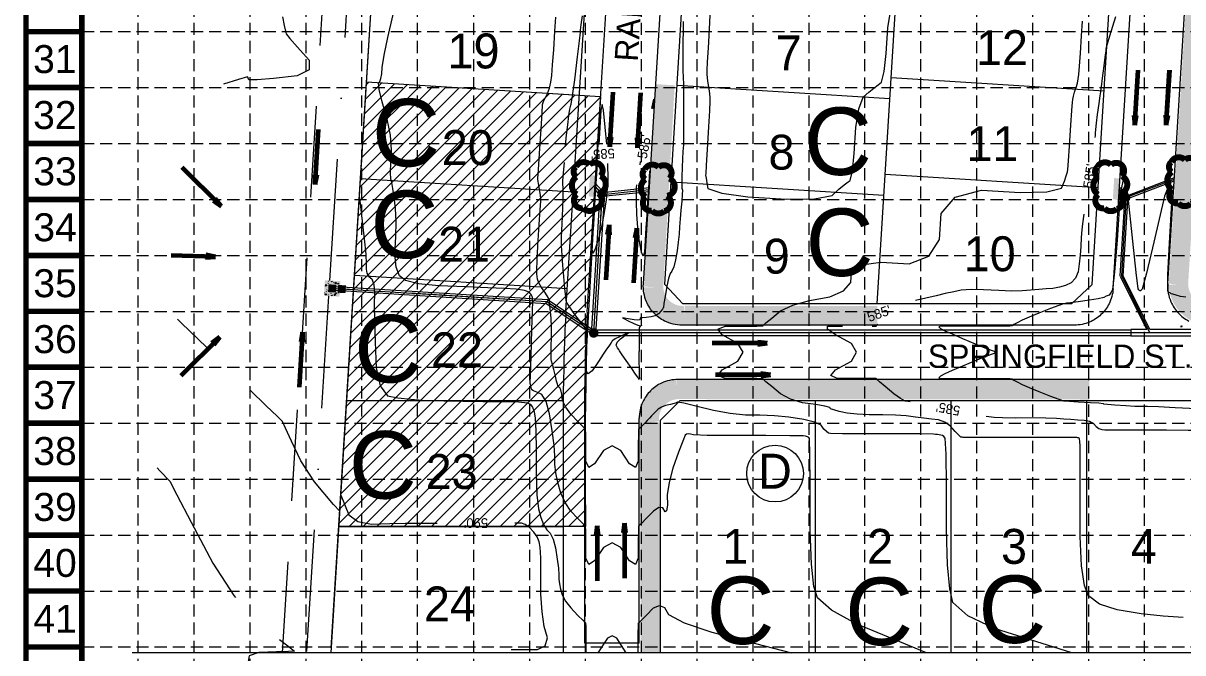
# Model space of a CAD drawing. Header units: feet. Extents: x 696 to 1853, y -3030 to -1181.
# Drawn here: x 696 to 1294, y -2397 to -2072 of the extents above; entities that cross this region are included whole.
import ezdxf
from ezdxf.enums import TextEntityAlignment as Align

# ---------------------------------------------------------------- set-up
doc = ezdxf.new("R2010")
doc.units = ezdxf.units.FT
doc.header["$MEASUREMENT"] = 0
for name, pattern in [('DASHED', [0.75, 0.5, -0.25]), ('DGN Style 2', [78.481532, 47.088919, -31.392613]), ('DGN Style 3', [109.874145, 78.481532, -31.392613]), ('DGN Style 4', [125.648933, 62.785226, -31.392613, 0.078482, -31.392613]), ('DGN Style 7', [156.963064, 70.633379, -31.392613, 23.54446, -31.392613]), ('HIDDEN', [0.375, 0.25, -0.125])]:
    doc.linetypes.add(name, pattern=pattern)
for name, color, linetype, lineweight in [('0404al_MAP - Level 1', 7, 'Continuous', 0), ('0404al_MAP - Level 11', 7, 'Continuous', 0), ('0404al_MAP - Level 14', 7, 'Continuous', 0), ('0404al_MAP - Level 21', 7, 'Continuous', 0), ('0404al_MAP - Level 22', 7, 'Continuous', 0), ('0404al_MAP - Level 3', 7, 'Continuous', 0), ('0404al_MAP - Level 30', 7, 'Continuous', 0), ('0404al_MAP - Level 36', 7, 'Continuous', 0), ('0404al_MAP - Level 5', 7, 'Continuous', 0), ('EC', 7, 'Continuous', 0), ('EROSION CONTROL BLANKET', 84, 'Continuous', 0), ('INLETS', 7, 'Continuous', 0), ('Level 1', 7, 'Continuous', 0), ('Level 7', 7, 'Continuous', 0), ('PC', 7, 'Continuous', 0), ('STORM PIPE', 7, 'Continuous', 0)]:
    doc.layers.add(name, color=color, linetype=linetype, lineweight=lineweight)
for name, color, linetype in [('BASE', 7, 'Continuous'), ('GRID', 254, 'DASHED'), ('LEGEND', 7, 'Continuous'), ('SODDED LOT', 2, 'Continuous')]:
    doc.layers.add(name, color=color, linetype=linetype)
doc.styles.get("Standard").update_dxf_attribs({"font": 'ARIAL.TTF'})
doc.styles.add('Style-WORKING', font='WORKING.shx')

# ---------------------------------------------------------------- blocks, each defined once
blk = doc.blocks.new('Cascade Homes logo')
at = {"color": 240}
blk.add_text('C', height=24.85, rotation=359.904, dxfattribs=at).set_placement((2410522.06, 7107185.67))
blk = doc.blocks.new('inlet protection')
at = {"layer": 'LEGEND', "color": 170, "ltscale": 100, "const_width": 9.48}
blk.add_lwpolyline([(38, 58.5, 0.520567), (38, 58.5, 0.765195), (16.6, 47.7, 0.417879), (16.5, 28.3, 0.6649), (41, 24.6, 0.744833), (68.6, 22.2, 0.975642), (85.8, 40, 0.520567), (81.5, 61.5, 0.520567), (65.8, 60, 0.540264), (38, 58.5)], format="xyb", close=True, dxfattribs=at)

msp = doc.modelspace()

# ---------------------------------------------------------------- hatches: boundary and pattern name
at = {"layer": 'INLETS', "linetype": 'DGN Style 7', "lineweight": 0}
h = msp.add_hatch(color=5, dxfattribs=at)
edge = h.paths.add_edge_path()
edge.add_arc((994.81, -2160.5), 2, 0, 360)
h = msp.add_hatch(color=5, dxfattribs=at)
edge = h.paths.add_edge_path()
edge.add_arc((1265.24, -2162.02), 2, 0, 360)
h = msp.add_hatch(color=5, dxfattribs=at)
edge = h.paths.add_edge_path()
edge.add_arc((990.35, -2231.98), 2.5, 0, 360)
at = {"layer": 'SODDED LOT', "linetype": 'Continuous', "lineweight": 13}
h = msp.add_hatch(dxfattribs=at)
h.set_pattern_fill('ANSI31', color=256, scale=40, style=0)
h.paths.add_polyline_path([(873.19, -2102.54), (993.91, -2110.05), (986.7, -2239.04), (985.82, -2286.99), (986.17, -2331.91), (858.88, -2331.86)])
at = {"layer": 'STORM PIPE', "linetype": 'Continuous', "lineweight": 0}
h = msp.add_hatch(color=5, dxfattribs=at)
edge = h.paths.add_edge_path()
edge.add_arc((994.81, -2160.5), 2, 0, 360)
h = msp.add_hatch(color=5, dxfattribs=at)
edge = h.paths.add_edge_path()
edge.add_arc((1265.24, -2162.02), 2, 0, 360)
h = msp.add_hatch(color=5, dxfattribs=at)
edge = h.paths.add_edge_path()
edge.add_arc((990.35, -2231.98), 2.5, 0, 360)

# ---------------------------------------------------------------- linework, layer by layer
at = {"layer": '0404al_MAP - Level 1', "color": 7, "linetype": 'Continuous', "lineweight": 0}
for p, q in [((854.82, -2396.98), (897.92, -1705.81)), ((1617.66, -2396.98), (854.82, -2396.98))]:
    msp.add_line(p, q, dxfattribs=at)
at = {"layer": '0404al_MAP - Level 14', "color": 7, "linetype": 'Continuous', "lineweight": 0}
for p, q in [((1258.29, -2209.22), (1290.82, -1687.52)), ((1286.5, -2206.73), (1318.76, -1689.26)), ((987.01, -2221.27), (1010.73, -1840.81)), ((1015.97, -2206.73), (1038.68, -1842.55)), ((1238.33, -2227.98), (1035.94, -2227.98)), ((985.82, -2391.98), (985.82, -2259.47)), ((1398.67, -2255.98), (1033.82, -2255.98)), ((1013.82, -2391.98), (1013.82, -2275.98)), ((1013.82, -2391.98), (985.82, -2391.98))]:
    msp.add_line(p, q, dxfattribs=at)
at = {"layer": '0404al_MAP - Level 14', "color": 7, "linetype": 'Continuous', "lineweight": 0, "extrusion": (0, 0, -1)}
for centre, start, end in [((-1035.94, -2207.98), 336.72733, 3.5676), ((-1238.33, -2207.98), 183.5676, 206.67401), ((-1035.94, -2207.98), 270.00003, 296.84031), ((-1238.33, -2207.98), 246.89364, 270.00003)]:
    msp.add_arc(centre, 20, start, end, dxfattribs=at)
at = {"layer": '0404al_MAP - Level 14', "color": 7, "linetype": 'Continuous', "lineweight": 0}
for centre, radius, start, end in [((1306.46, -2207.98), 20, 176.4324, 203.27269), ((1599.82, -2259.47), 614, 176.4324, 179.99997), ((1033.82, -2275.98), 20, 89.99997, 114.90103), ((1033.82, -2275.98), 20, 155.09891, 179.99997)]:
    msp.add_arc(centre, radius, start, end, dxfattribs=at)
at = {"layer": '0404al_MAP - Level 14', "color": 7, "linetype": 'DGN Style 3', "lineweight": 0, "extrusion": (0, 0, -1)}
for centre, start, end in [((-1035.94, -2207.98), 296.84031, 336.72733), ((-1238.33, -2207.98), 206.67401, 246.89364)]:
    msp.add_arc(centre, 20, start, end, dxfattribs=at)
at = {"layer": '0404al_MAP - Level 14', "color": 7, "linetype": 'DGN Style 3', "lineweight": 0}
for centre, start, end in [((1306.46, -2207.98), 203.27269, 243.15969), ((1033.82, -2275.98), 114.90103, 155.09891)]:
    msp.add_arc(centre, 20, start, end, dxfattribs=at)
at = {"layer": '0404al_MAP - Level 21', "color": 7, "linetype": 'Continuous', "lineweight": 0}
for p, q in [((854.98, -2394.48), (897.76, -1708.3)), ((852.32, -2396.98), (752.16, -2396.98)), ((1535.32, -2396.98), (857.32, -2396.98))]:
    msp.add_line(p, q, dxfattribs=at)
at = {"layer": '0404al_MAP - Level 22', "color": 7, "linetype": 'Continuous', "lineweight": 13}
msp.add_circle((1083.88, -2304.55), 14.61, dxfattribs=at)
at = {"layer": '0404al_MAP - Level 3', "color": 7, "linetype": 'Continuous', "lineweight": 0}
for p, q in [((1136.57, -2216.98), (1172.44, -1641.63)), ((1247.41, -2207), (1279.84, -1686.83)), ((976.04, -2220.58), (999.76, -1840.13)), ((1026.98, -2207), (1049.66, -1843.24)), ((873.19, -2102.43), (982.97, -2109.28)), ((1143.17, -2111.18), (1033.38, -2104.34)), ((1253.63, -2107.19), (1143.84, -2100.35)), ((870.08, -2152.34), (979.86, -2159.18)), ((1250.52, -2157.09), (1140.73, -2150.25)), ((1140.06, -2161.09), (1030.27, -2154.24)), ((866.97, -2202.24), (976.75, -2209.08)), ((1026.98, -2207), (1036.36, -2216.98)), ((1247.41, -2207), (1236.78, -2216.98)), ((1236.78, -2216.98), (1036.36, -2216.98)), ((974.82, -2396.98), (974.82, -2259.47)), ((974.82, -2266.98), (862.93, -2266.98)), ((1034.82, -2266.98), (1024.82, -2276.98)), ((1398.67, -2266.98), (1034.82, -2266.98)), ((1104.82, -2396.98), (1104.82, -2266.98)), ((1174.82, -2396.98), (1174.82, -2266.98)), ((1244.82, -2396.98), (1244.82, -2266.98)), ((1024.82, -2396.98), (1024.82, -2276.98)), ((974.82, -2331.98), (858.88, -2331.98))]:
    msp.add_line(p, q, dxfattribs=at)
msp.add_arc((1599.82, -2259.47), 625, 176.4324, 179.99997, dxfattribs=at)
at = {"layer": '0404al_MAP - Level 30', "color": 7, "linetype": 'DGN Style 4', "lineweight": 0}
for p, q in [((854.27, -2204.96), (884.21, -1724.71)), ((842.35, -2396.2), (853.77, -2212.94))]:
    msp.add_line(p, q, dxfattribs=at)
at = {"layer": '0404al_MAP - Level 36', "color": 3, "linetype": 'Continuous', "lineweight": 0, "extrusion": (0, 0, -1)}
for points in [[(-1292.52, -2158.33), (-1293.21, -2147.35), (-1289.53, -2158.14), (-1290.21, -2147.16)], [(-1022.35, -2152.7), (-1019.36, -2152.51), (-1021.66, -2163.67), (-1018.67, -2163.49)]]:
    msp.add_solid(points, dxfattribs=at)
at = {"layer": '0404al_MAP - Level 36', "color": 3, "linetype": 'Continuous', "lineweight": 0}
for points in [[(991.41, -2150.77), (988.42, -2150.58), (990.73, -2161.75), (987.73, -2161.56)], [(1261.15, -2163.27), (1261.84, -2152.29), (1258.16, -2163.08), (1258.84, -2152.1)]]:
    msp.add_solid(points, dxfattribs=at)
at = {"layer": '0404al_MAP - Level 5', "color": 7, "linetype": 'DGN Style 2', "lineweight": 0}
for p, q in [((829.78, -2396.98), (871.12, -1733.91)), ((854.82, -2396.98), (829.78, -2396.98))]:
    msp.add_line(p, q, dxfattribs=at)
at = {"layer": 'BASE', "const_width": 2.89}
for points in [[(1851.62, -3028.75), (1851.62, -1182.11), (697.47, -1182.11), (697.47, -3028.75)], [(1822.76, -2999.89), (1822.76, -1210.96), (726.32, -1210.96), (726.32, -2999.89)]]:
    msp.add_lwpolyline(points, close=True, dxfattribs=at)
for points in [[(726.32, -2076.57), (697.47, -2076.57)], [(726.32, -2105.43), (697.47, -2105.43)], [(726.32, -2134.28), (697.47, -2134.28)], [(726.32, -2163.14), (697.47, -2163.14)], [(726.32, -2191.99), (697.47, -2191.99)], [(726.32, -2220.84), (697.47, -2220.84)], [(726.32, -2249.7), (697.47, -2249.7)], [(726.32, -2278.55), (697.47, -2278.55)], [(726.32, -2307.4), (697.47, -2307.4)], [(726.32, -2336.26), (697.47, -2336.26)], [(726.32, -2365.11), (697.47, -2365.11)], [(726.32, -2393.97), (697.47, -2393.97)]]:
    msp.add_lwpolyline(points, dxfattribs=at)
at = {"layer": 'EC', "color": 35, "linetype": 'DGN Style 3', "lineweight": 0, "flags": 128}
for points in [[(887.47, -1873.38), (877.87, -1885.35), (867.64, -1897.32), (860.93, -1904.09), (856.46, -1908.6), (854.22, -1910.86), (854.22, -1910.86), (854.98, -1911.56), (856.49, -1912.95), (858.76, -1915.05), (858.57, -1920.77), (855.91, -1930.13), (850.78, -1943.12), (847.37, -1951.79), (845.66, -1956.12), (845.66, -1956.12), (845.45, -1961.47), (845.03, -1972.17), (844.41, -1988.21), (845.35, -2000.06), (847.88, -2007.72), (851.98, -2011.18), (851.69, -2019.01), (847, -2031.23), (837.9, -2047.82), (832.16, -2060.37), (829.76, -2068.87), (830.7, -2073.33), (831.32, -2076.3), (831.64, -2077.78), (831.64, -2077.78), (833.64, -2080.04), (837.62, -2084.54), (843.61, -2091.29), (843.51, -2096.24), (837.33, -2099.39), (825.07, -2100.74), (816.77, -2101.39), (812.45, -2101.34), (812.1, -2100.6), (811.87, -2100.1), (811.75, -2099.85), (811.75, -2099.85), (807.02, -2101.27), (797.55, -2104.13), (783.35, -2108.41), (779.28, -2109.63)], [(859.38, -2323.87), (856.07, -2320.48), (846.36, -2308.77), (839.17, -2297.88), (834.51, -2287.8), (831.4, -2281.08), (829.84, -2277.73), (829.84, -2277.73), (827.03, -2274.98), (821.4, -2269.5), (812.95, -2261.27), (802.82, -2251.4), (791.01, -2239.88), (777.53, -2226.71), (775.62, -2224.84)], [(765.15, -2301.61), (766.5, -2303.05), (771.59, -2308.52), (771.59, -2308.52), (775.3, -2315.54), (782.7, -2329.59), (793.81, -2350.66), (804.66, -2367.41), (815.26, -2379.85), (825.6, -2387.98), (832.5, -2393.4), (835.94, -2396.11), (835.94, -2396.11), (832.87, -2396.24), (826.73, -2396.49), (817.52, -2396.87), (812.61, -2398.51), (812, -2401.42), (815.69, -2405.59), (818.16, -2408.37), (819.39, -2409.76), (819.39, -2409.76), (822.33, -2408.78), (828.21, -2406.82), (837.03, -2403.88), (841.55, -2402.67), (841.78, -2403.2), (837.71, -2405.46), (838.72, -2407.48), (844.81, -2409.25), (867.13, -2412.29)]]:
    msp.add_lwpolyline(points, dxfattribs=at)
at = {"layer": 'EROSION CONTROL BLANKET', "linetype": 'Continuous', "lineweight": 13, "const_width": 10}
for points in [[(1541.97, -1918.17), (1533.39, -2046.22), (1525.7, -2179.98), (1517.78, -2220.76), (1513.29, -2231.37), (1508.39, -2234.64), (1498.18, -2236.54), (1489.47, -2234.37), (1477.99, -2231.24, 0.044051), (1397.63, -2223.1), (1313.01, -2222.7, -0.478121), (1291.98, -2206.89), (1310.69, -1905.25)], [(1027.13, -2103.94), (1021.23, -2208.37, 0.428268), (1037.18, -2222.99), (1136.7, -2223.15)], [(1019.6, -2396.81), (1019.11, -2278.14, -0.42526), (1033.22, -2261.13), (1246.02, -2261.32)]]:
    msp.add_lwpolyline(points, format="xyb", dxfattribs=at)
at = {"layer": 'GRID', "color": 252, "linetype": 'HIDDEN', "lineweight": 0, "ltscale": 25}
for p, q in [((755.44, -2884.47), (755.28, -1212.05)), ((784.41, -2884.48), (784.06, -1212.06)), ((813.18, -2884.48), (812.92, -1212.13)), ((842.19, -2884.49), (841.73, -1212.18)), ((870.78, -2884.49), (870.66, -1211.96)), ((899.46, -2884.5), (899.55, -1212.01)), ((928.53, -2884.5), (928.37, -1212.12)), ((957.48, -2884.51), (957.19, -1212.09)), ((986.11, -2884.51), (986.11, -1212.11)), ((1015.04, -2884.52), (1015.01, -1212.12)), ((1043.72, -2884.52), (1043.77, -1212.12)), ((1072.58, -2884.52), (1072.75, -1212.16)), ((1101.42, -2884.53), (1101.42, -1210.96)), ((1130.27, -2884.53), (1130.27, -1210.96)), ((1159.13, -2884.54), (1159.13, -1210.96)), ((1187.98, -2884.54), (1187.98, -1210.96)), ((1216.83, -2884.55), (1216.83, -1210.96)), ((1245.69, -2884.55), (1245.69, -1210.96)), ((1274.54, -2884.56), (1274.54, -1210.96)), ((726.32, -2076.57), (1822.76, -2076.57)), ((726.32, -2105.43), (1822.76, -2105.43)), ((726.32, -2134.28), (1822.76, -2134.28)), ((726.32, -2163.14), (1822.76, -2163.14)), ((726.32, -2191.99), (1822.76, -2191.99)), ((726.32, -2220.84), (1822.76, -2220.84)), ((726.32, -2249.7), (1822.76, -2249.7)), ((726.32, -2278.55), (1822.76, -2278.55)), ((726.32, -2307.4), (1822.76, -2307.4)), ((726.32, -2336.26), (1822.76, -2336.26)), ((726.32, -2365.11), (1822.76, -2365.11)), ((726.32, -2393.97), (1822.76, -2393.97))]:
    msp.add_line(p, q, dxfattribs=at)
at = {"layer": 'INLETS', "color": 5, "linetype": 'DGN Style 7', "lineweight": 0}
for p, q in [((1265.24, -2162.02), (1289.87, -2152.65)), ((994.81, -2160.5), (1019.01, -2158)), ((966.19, -2215.94), (862.4, -2209.47)), ((990.35, -2231.98), (966.19, -2215.94)), ((1277.32, -2231.98), (990.35, -2231.98)), ((1398.67, -2231.98), (1277.32, -2231.98))]:
    msp.add_line(p, q, dxfattribs=at)
at = {"layer": 'INLETS', "color": 5, "linetype": 'DGN Style 7', "lineweight": 0, "flags": 128}
for points in [[(990.35, -2231.98), (993.57, -2180.46), (994.81, -2160.5), (991.07, -2156.26)], [(1277.32, -2231.98), (1262.71, -2202.58), (1264.42, -2175.11), (1265.24, -2162.02), (1261.5, -2157.78)]]:
    msp.add_lwpolyline(points, dxfattribs=at)
at = {"layer": 'INLETS', "color": 5, "linetype": 'DGN Style 7', "lineweight": 0, "extrusion": (0, 0, -1)}
for points in [[(-1292.52, -2158.33), (-1293.21, -2147.35), (-1289.53, -2158.14), (-1290.21, -2147.16)], [(-1022.35, -2152.7), (-1019.36, -2152.51), (-1021.66, -2163.67), (-1018.67, -2163.49)], [(-862.28, -2211.47), (-862.52, -2207.47), (-858.28, -2211.22), (-858.53, -2207.22)]]:
    msp.add_solid(points, dxfattribs=at)
at = {"layer": 'INLETS', "color": 5, "linetype": 'DGN Style 7', "lineweight": 0}
for points in [[(991.41, -2150.77), (988.42, -2150.58), (990.73, -2161.75), (987.73, -2161.56)], [(1261.15, -2163.27), (1261.84, -2152.29), (1258.16, -2163.08), (1258.84, -2152.1)]]:
    msp.add_solid(points, dxfattribs=at)
at = {"layer": 'Level 7', "color": 7, "linetype": 'Continuous', "lineweight": 60}
for p, q in [((1269.43, -2124.75), (1271.19, -2096.46)), ((1269.46, -2124.82), (1271.22, -2096.52)), ((1285.69, -2124.72), (1287.46, -2096.42)), ((1285.73, -2124.76), (1287.49, -2096.47)), ((998.6, -2136.02), (1000.37, -2107.72)), ((1012.95, -2136.46), (1014.72, -2108.17)), ((1269.06, -2119.71), (1269.43, -2124.75)), ((1269.09, -2119.77), (1269.46, -2124.82)), ((1269.43, -2124.75), (1270.41, -2119.78)), ((1269.46, -2124.82), (1270.43, -2119.85)), ((1285.33, -2119.67), (1285.69, -2124.72)), ((1285.36, -2119.72), (1285.73, -2124.76)), ((1285.69, -2124.72), (1286.67, -2119.75)), ((1285.73, -2124.76), (1286.7, -2119.79)), ((846.63, -2155.41), (848.4, -2127.11)), ((998.24, -2130.97), (998.6, -2136.02)), ((998.6, -2136.02), (999.58, -2131.05)), ((1012.59, -2131.42), (1012.95, -2136.46)), ((1012.95, -2136.46), (1013.93, -2131.5)), ((798.13, -2166.65), (778.09, -2146.6)), ((846.27, -2150.36), (846.63, -2155.41)), ((846.63, -2155.41), (847.61, -2150.44)), ((794.11, -2163.59), (798.13, -2166.65)), ((798.13, -2166.65), (795.05, -2162.63)), ((998.34, -2176.29), (996.57, -2204.59)), ((998.34, -2176.29), (997.36, -2181.26)), ((998.7, -2181.34), (998.34, -2176.29)), ((1012.59, -2177.9), (1010.82, -2206.19)), ((1012.59, -2177.9), (1011.61, -2182.87)), ((1012.95, -2182.95), (1012.59, -2177.9)), ((795.19, -2192.67), (772.35, -2191.96)), ((790.14, -2193.04), (795.19, -2192.67)), ((795.19, -2192.67), (790.22, -2191.7)), ((797.39, -2234.11), (777.35, -2254.16)), ((797.39, -2234.11), (793.37, -2237.19)), ((794.33, -2238.14), (797.39, -2234.11)), ((840.14, -2231.65), (838.38, -2259.94)), ((840.14, -2231.65), (839.17, -2236.62)), ((840.51, -2236.7), (840.14, -2231.65)), ((1079.84, -2237.33), (1051.49, -2237.33)), ((1079.84, -2237.33), (1074.82, -2236.67)), ((1074.83, -2238.01), (1079.84, -2237.33)), ((1081.49, -2253.6), (1053.14, -2253.6)), ((1081.49, -2253.6), (1076.47, -2252.94)), ((1076.48, -2254.28), (1081.49, -2253.6)), ((992.12, -2331.48), (991.46, -2336.5)), ((992.12, -2331.48), (992.12, -2359.83)), ((992.8, -2336.5), (992.12, -2331.48)), ((1006.27, -2330.09), (1005.6, -2335.11)), ((1006.27, -2330.09), (1006.27, -2358.44)), ((1006.95, -2335.11), (1006.27, -2330.09))]:
    msp.add_line(p, q, dxfattribs=at)
at = {"layer": 'PC', "color": 35, "linetype": 'Continuous', "lineweight": 0, "flags": 128}
for points in [[(1162.1, -2396.98), (1125.81, -2381.99), (1113.09, -2375.05), (1105.8, -2368.67), (1103.95, -2362.85), (1102.7, -2351.18), (1102.08, -2333.69), (1102.06, -2310.35), (1101.92, -2294.63), (1101.67, -2286.5), (1101.29, -2285.99), (1100.61, -2285.58), (1099.64, -2285.29), (1098.37, -2285.1), (1091.55, -2284.98), (1079.2, -2284.93), (1061.3, -2284.94), (1048.86, -2284.82), (1041.88, -2284.56), (1040.36, -2284.16), (1039.14, -2284.06), (1038.23, -2284.23), (1037.61, -2284.7), (1036.24, -2287.77), (1034.1, -2293.44), (1031.21, -2301.72), (1029.29, -2309.06), (1028.32, -2315.44), (1028.33, -2320.88), (1027.94, -2323.81), (1027.16, -2324.22), (1025.99, -2322.12), (1023.99, -2321.99), (1021.16, -2323.84), (1017.49, -2327.66), (1014.99, -2330.2), (1013.66, -2331.48), (1013.49, -2331.48), (1013.38, -2334.26), (1013.32, -2339.81), (1013.32, -2348.14), (1011.82, -2351.38), (1008.82, -2349.53), (1004.32, -2342.59), (999.82, -2340.27), (995.33, -2342.59), (990.83, -2349.53), (987.83, -2351.38), (986.33, -2348.14), (986.33, -2339.81), (986.27, -2334.26), (986.16, -2331.48), (985.99, -2331.48), (984.66, -2330.2), (982.16, -2327.66), (978.49, -2323.84), (975.55, -2319.48), (973.33, -2314.57), (971.84, -2309.13), (970.85, -2304.13), (970.35, -2299.59), (970.35, -2295.49), (969.89, -2289.81), (968.97, -2282.54), (967.59, -2273.7), (965.81, -2267.43), (963.62, -2263.73), (961.03, -2262.61), (959.29, -2261.8), (958.4, -2261.32), (958.36, -2261.16), (958.26, -2260.79), (958.12, -2260.21), (957.92, -2259.42), (957.77, -2258.83), (957.67, -2258.43), (957.63, -2258.22), (957.75, -2253.45), (958.04, -2244.13), (958.5, -2230.24), (958.78, -2220.71), (958.88, -2215.52), (958.8, -2214.68), (958.74, -2214.05), (958.7, -2213.61), (958.68, -2213.38), (958.41, -2212.85), (957.89, -2212.04), (957.12, -2210.93), (954.61, -2210.06), (950.36, -2209.44), (944.37, -2209.07), (935.71, -2208.67), (924.39, -2208.23), (910.4, -2207.76), (900.04, -2206.66), (893.31, -2204.92), (890.22, -2202.54), (888.35, -2197.99), (887.69, -2191.29), (888.24, -2182.41), (888.38, -2174.57), (888.11, -2167.76), (887.43, -2161.98), (886.8, -2157.52), (886.23, -2154.39), (885.72, -2152.58), (885.51, -2149.16), (885.62, -2144.12), (886.03, -2137.47), (885.43, -2130.02), (883.82, -2121.77), (881.2, -2112.72), (879.69, -2106.47), (879.3, -2103), (880.03, -2102.33), (880.58, -2100.77), (880.96, -2098.33), (881.17, -2095), (882.24, -2088.78), (884.17, -2079.66), (886.97, -2067.66)], [(1237.05, -2396.98), (1197.15, -2384.43), (1183.31, -2377.89), (1175.59, -2371.09), (1173.98, -2364.03), (1172.9, -2351.55), (1172.35, -2333.64), (1172.34, -2310.31), (1172.1, -2294.5), (1171.64, -2286.23), (1170.96, -2285.48), (1170.23, -2284.95), (1169.45, -2284.64), (1168.63, -2284.54), (1167.71, -2284.43), (1166.7, -2284.3), (1165.6, -2284.16), (1159.19, -2284.07), (1147.46, -2284.03), (1130.42, -2284.04), (1118.74, -2283.98), (1112.43, -2283.85), (1111.48, -2283.65), (1110.38, -2282.88), (1109.13, -2281.54), (1107.73, -2279.64), (1104.25, -2277.99), (1098.7, -2276.61), (1091.07, -2275.5), (1083.53, -2274.76), (1076.05, -2274.4), (1068.66, -2274.4), (1060.69, -2273.62), (1052.15, -2272.05), (1043.05, -2269.69), (1036.83, -2268.22), (1033.51, -2267.65), (1033.08, -2267.97), (1031.92, -2268.38), (1030.04, -2268.87), (1027.43, -2269.44), (1025.29, -2270.23), (1023.61, -2271.23), (1022.4, -2272.45), (1021.25, -2273.63), (1020.17, -2274.77), (1019.16, -2275.87), (1018, -2277.11), (1016.7, -2278.48), (1015.26, -2279.98), (1014.25, -2280.98), (1013.66, -2281.48), (1013.49, -2281.48), (1013.38, -2284.26), (1013.32, -2289.81), (1013.32, -2298.14), (1011.82, -2301.38), (1008.82, -2299.53), (1004.32, -2292.59), (999.82, -2290.27), (995.33, -2292.59), (990.83, -2299.53), (987.83, -2301.38), (986.33, -2298.14), (986.33, -2289.81), (986.27, -2284.26), (986.16, -2281.48), (985.99, -2281.48), (984.66, -2280.2), (982.16, -2277.66), (978.49, -2273.84), (975.88, -2270.22), (974.32, -2266.82), (973.82, -2263.61), (973.34, -2261.41), (972.87, -2260.22), (972.42, -2260.02), (972.06, -2259.66), (971.79, -2259.12), (971.6, -2258.43), (971.19, -2256.82), (970.56, -2254.32), (969.7, -2250.91), (969.06, -2248.33), (968.64, -2246.59), (968.43, -2245.69), (968.36, -2243.24), (968.41, -2239.26), (968.59, -2233.74), (968.6, -2228.85), (968.41, -2224.59), (968.05, -2220.96), (967.78, -2218.21), (967.61, -2216.32), (967.54, -2215.31), (966.82, -2213.68), (965.48, -2211.44), (963.49, -2208.59), (962.12, -2206.21), (961.35, -2204.3), (961.2, -2202.87), (961.08, -2201.54), (961, -2200.31), (960.96, -2199.19), (961.16, -2194.78), (961.6, -2187.09), (962.28, -2176.11), (962.75, -2168.41), (963.01, -2163.98), (963.04, -2162.83), (962.89, -2161.11), (962.55, -2158.82), (962.02, -2155.97), (961.68, -2153.92), (961.53, -2152.68), (961.57, -2152.24), (961.86, -2147.8), (962.39, -2139.37), (963.16, -2126.95), (963.7, -2118.52), (963.99, -2114.08), (964.05, -2113.65), (964.5, -2112.55), (965.35, -2110.8), (966.59, -2108.4), (967.55, -2105.66), (968.24, -2102.6), (968.66, -2099.2), (969.15, -2093.68), (969.69, -2086.03), (970.3, -2076.24), (970.79, -2069.12)], [(975.87, -2135.84), (976.13, -2131.59), (976.44, -2128.58), (976.91, -2124.67), (977.56, -2119.87), (978.08, -2116.48), (978.49, -2114.5), (978.79, -2113.93), (979.47, -2109.59), (980.54, -2101.48), (982.01, -2089.61), (983, -2081.36), (983.53, -2076.75), (983.59, -2075.78), (983.91, -2073.02), (984.49, -2068.48)], [(1050.33, -2068.15), (1049.93, -2075.26), (1049.32, -2085.05), (1048.91, -2092.16), (1048.71, -2096.6), (1048.7, -2098.38), (1048.88, -2100.53), (1049.23, -2103.07), (1049.76, -2105.98), (1050.12, -2108.5), (1050.3, -2110.63), (1050.31, -2112.35), (1050.08, -2117.38), (1049.6, -2125.72), (1048.87, -2137.38), (1048.38, -2145.42), (1048.12, -2149.85), (1048.09, -2150.67), (1048.28, -2152.21), (1048.68, -2154.48), (1049.3, -2157.48), (1056.37, -2159.89), (1069.88, -2161.72), (1089.84, -2162.96), (1104.33, -2162.74), (1113.34, -2161.04), (1116.88, -2157.88), (1119.62, -2155.54), (1121.57, -2154.02), (1122.73, -2153.34), (1123.77, -2148.44), (1124.71, -2139.34), (1125.54, -2126.04), (1127.09, -2116.35), (1129.36, -2110.28), (1132.34, -2107.82), (1134.9, -2105.72), (1137.04, -2103.97), (1138.74, -2102.57), (1140.16, -2097.2), (1141.28, -2087.86), (1142.11, -2074.55), (1143.63, -2065.11)], [(1249.1, -2131.23), (1249.12, -2131.08), (1249.17, -2130.36), (1249.26, -2129), (1249.38, -2127), (1249.72, -2123.76), (1250.28, -2119.28), (1251.04, -2113.56), (1251.59, -2109.65), (1251.9, -2107.56), (1251.99, -2107.29), (1252.33, -2104.97), (1252.9, -2100.6), (1253.72, -2094.19), (1254.27, -2089.84), (1254.55, -2087.57), (1254.57, -2087.37), (1254.64, -2086.8), (1254.76, -2085.85), (1254.94, -2084.52), (1256.59, -2078.81), (1259.7, -2068.71)], [(1036.47, -2071.3), (1036.48, -2075.76), (1036.46, -2078.48), (1036.4, -2079.46), (1036.36, -2082.18), (1036.34, -2086.63), (1036.34, -2092.83), (1036.36, -2097.14), (1036.43, -2099.54), (1036.52, -2100.05), (1036.6, -2103.83), (1036.67, -2110.89), (1036.73, -2121.22), (1036.7, -2129.23), (1036.58, -2134.94), (1036.37, -2138.33), (1036.18, -2142.23), (1036, -2146.62), (1035.85, -2151.52), (1035.81, -2155.09), (1035.89, -2157.36), (1036.08, -2158.3), (1036.06, -2160.5), (1035.82, -2163.95), (1035.37, -2168.65), (1034.98, -2173.08), (1034.67, -2177.23), (1034.43, -2181.1), (1033.98, -2185.24), (1033.33, -2189.64), (1032.48, -2194.31), (1031.6, -2197.81), (1030.7, -2200.14), (1029.77, -2201.31), (1028.87, -2203.87), (1028, -2207.83), (1027.17, -2213.19), (1026.6, -2216.84), (1026.3, -2218.79), (1026.26, -2219.02), (1025.83, -2219.65), (1025.01, -2220.67), (1023.81, -2222.08), (1022.13, -2223.1), (1019.97, -2223.73), (1017.33, -2223.98), (1015.52, -2224.14), (1014.56, -2224.22), (1014.43, -2224.21), (1014.33, -2224.39), (1014.24, -2224.75), (1014.17, -2225.3), (1013.14, -2225.47), (1011.15, -2225.26), (1008.2, -2224.66), (1006.23, -2224.29), (1005.25, -2224.13), (1005.25, -2224.18), (1006.2, -2224.69), (1008.11, -2225.66), (1010.98, -2227.07), (1013.05, -2227.95), (1014.35, -2228.29), (1014.85, -2228.09), (1015.06, -2228.05), (1014.96, -2228.18), (1014.56, -2228.47), (1014.27, -2228.71), (1014.07, -2228.92), (1013.97, -2229.08), (1013.9, -2229.19), (1013.86, -2229.24), (1013.84, -2229.24), (1013.82, -2230.15), (1013.8, -2231.99), (1013.77, -2234.74), (1013.75, -2236.82), (1013.75, -2238.22), (1013.77, -2238.95), (1013.76, -2239.72), (1013.75, -2240.53), (1013.71, -2241.37), (1013.68, -2241.95), (1013.64, -2242.26), (1013.61, -2242.32), (1013.61, -2243.74), (1013.66, -2246.54), (1013.74, -2250.7), (1013.8, -2253.48), (1013.83, -2254.87), (1013.84, -2254.87), (1013.87, -2254.91), (1013.93, -2254.98), (1014.01, -2255.08), (1014.05, -2255.18), (1014.05, -2255.29), (1014.02, -2255.39), (1013.98, -2255.45), (1013.94, -2255.48), (1013.89, -2255.47), (1013.83, -2255.56), (1013.75, -2255.73), (1013.67, -2255.99), (1013.6, -2256.08), (1013.56, -2256), (1013.54, -2255.75), (1013.45, -2255.47), (1013.29, -2255.16), (1013.06, -2254.82), (1011.95, -2253.22), (1009.95, -2250.35), (1007.06, -2246.22), (1005.06, -2243.34), (1003.93, -2241.69), (1003.68, -2241.28), (1003.25, -2240.58), (1002.65, -2239.59), (1001.88, -2238.3), (1002.37, -2236.75), (1004.12, -2234.94), (1007.13, -2232.87), (1008.04, -2232.02), (1006.86, -2232.37), (1003.59, -2233.94), (1001.35, -2235.08), (1000.13, -2235.8), (999.94, -2236.09), (999.77, -2236.34), (999.63, -2236.57), (999.51, -2236.76), (999.39, -2236.93), (999.29, -2237.09), (999.19, -2237.23), (998.78, -2237.82), (998.06, -2238.87), (997.02, -2240.36), (995.26, -2242.98), (992.77, -2246.71), (989.56, -2251.56), (987.45, -2253.15), (986.43, -2251.47), (986.51, -2246.53), (986.58, -2242.66), (986.65, -2239.88), (986.7, -2238.18), (986.77, -2236.36), (986.86, -2234.41), (986.96, -2232.35), (987, -2230.97), (986.97, -2230.28), (986.87, -2230.28), (986.78, -2230.27), (986.7, -2230.27), (986.63, -2230.27), (985.79, -2229.21), (984.17, -2227.1), (981.77, -2223.95), (979.83, -2221.33), (978.35, -2219.24), (977.33, -2217.69), (976.65, -2216.58), (976.29, -2215.91), (976.28, -2215.68), (976.26, -2215.51), (976.24, -2215.41), (976.22, -2215.38), (975.98, -2213.29), (975.52, -2209.14), (974.85, -2202.93), (974.34, -2197.17), (973.99, -2191.85), (973.81, -2186.97), (973.75, -2182.65), (973.82, -2178.9), (974.02, -2175.7), (974.21, -2171.9), (974.39, -2167.5), (974.56, -2162.5), (974.61, -2158.86), (974.56, -2156.6), (974.39, -2155.7), (974.39, -2153.91), (974.56, -2151.23), (975.23, -2144.11)], [(1294.39, -2378.77), (1284.17, -2378.12), (1272.82, -2376.83), (1260.33, -2374.89), (1251.28, -2371.81), (1245.67, -2367.61), (1243.48, -2362.27), (1242.02, -2352.04), (1241.28, -2336.93), (1241.27, -2316.93), (1241.26, -2302.49), (1241.26, -2293.6), (1241.25, -2290.27), (1241.16, -2287.94), (1240.99, -2286.63), (1240.72, -2286.34), (1240.44, -2286.13), (1240.15, -2286.02), (1239.84, -2286.01), (1239.53, -2285.99), (1239.19, -2285.96), (1238.84, -2285.94), (1232.28, -2285.92), (1219.52, -2285.92), (1200.54, -2285.93), (1187.79, -2285.93), (1181.26, -2285.9), (1180.94, -2285.86), (1180.6, -2285.81), (1180.23, -2285.75), (1179.82, -2285.69), (1178.7, -2284.71), (1176.87, -2282.84), (1174.32, -2280.05), (1171.43, -2278.06), (1168.2, -2276.85), (1164.63, -2276.43), (1160.66, -2275.94), (1156.29, -2275.39), (1151.53, -2274.78), (1145.96, -2274.37), (1139.58, -2274.17), (1132.4, -2274.17), (1126.24, -2273.89), (1121.11, -2273.31), (1117.01, -2272.45), (1114.15, -2271.69), (1112.52, -2271.05), (1112.13, -2270.51), (1109.58, -2269.82), (1104.87, -2268.98), (1098.01, -2267.98), (1091.94, -2266.09), (1086.67, -2263.31), (1082.2, -2259.64), (1079.22, -2257.14), (1077.73, -2255.81), (1077.73, -2255.64), (1074.47, -2255.53), (1067.97, -2255.47), (1058.21, -2255.47), (1054.42, -2253.97), (1056.59, -2250.97), (1064.72, -2246.47), (1067.43, -2241.98), (1064.72, -2237.48), (1056.59, -2232.98), (1054.42, -2229.99), (1058.21, -2228.48), (1067.97, -2228.48), (1074.47, -2228.42), (1077.73, -2228.31), (1077.73, -2228.14), (1079.22, -2226.81), (1082.2, -2224.31), (1086.67, -2220.64), (1093.15, -2217.6), (1101.65, -2215.17), (1112.15, -2213.37), (1119.27, -2210.29), (1123, -2205.95), (1123.35, -2200.34), (1128.49, -2196.85), (1138.43, -2195.49), (1153.15, -2196.26), (1163.24, -2192.34), (1168.7, -2183.72), (1169.53, -2170.41), (1176.74, -2161.96), (1190.32, -2158.35), (1210.28, -2159.59), (1224.07, -2159.25), (1231.69, -2157.3), (1233.14, -2153.77), (1234.16, -2150.97), (1234.75, -2148.91), (1234.92, -2147.6), (1235.25, -2143.15), (1235.75, -2135.58), (1236.42, -2124.88), (1236.92, -2117.31), (1237.26, -2112.86), (1237.44, -2111.54), (1237.82, -2109.86), (1238.42, -2107.81), (1239.21, -2105.39), (1239.84, -2103.07), (1240.29, -2100.84), (1240.56, -2098.7), (1240.93, -2094.29), (1241.39, -2087.62), (1241.95, -2078.68), (1242.53, -2071.19)], [(1021.09, -2116.45), (1021.36, -2112.19), (1021.29, -2111.46), (1021.02, -2112.13), (1020.09, -2116.26)], [(997.14, -2134.54), (995.42, -2117.1), (994.67, -2114.22), (994.01, -2117.19), (992.91, -2134.8)], [(997.49, -2144.54), (997.64, -2152.63), (997.37, -2157.53), (996.76, -2163.29), (995.81, -2169.91), (994.54, -2176.36), (992.96, -2182.65), (991.07, -2188.76), (989.93, -2190.77), (989.56, -2188.67), (989.94, -2182.46), (990.34, -2176.1), (990.74, -2169.6), (991.16, -2162.94), (991.51, -2157.24), (991.81, -2152.48), (992.29, -2144.85)], [(1014.39, -2143.5), (1014.13, -2145.31)], [(1019.11, -2148.36), (1018.71, -2154.76), (1018.44, -2159.12), (1018.09, -2164.62), (1017.68, -2171.27), (1017.27, -2177.78), (1016.87, -2184.14), (1016.49, -2190.35), (1015.85, -2192.39), (1014.98, -2190.25), (1013.86, -2183.95), (1013.07, -2177.52), (1012.61, -2170.96), (1012.49, -2164.27), (1012.44, -2159.59), (1012.46, -2156.91), (1012.66, -2155.56)], [(1295.74, -2213.55), (1293.13, -2213.14), (1290.76, -2212.45), (1289.14, -2211.99), (1288.27, -2211.75), (1288.15, -2211.74), (1287.82, -2211.52), (1287.29, -2211.07), (1286.55, -2210.4), (1286.55, -2201.96), (1287.3, -2185.74), (1288.8, -2161.74), (1287.95, -2153.66), (1284.77, -2161.49), (1279.25, -2185.23), (1275.44, -2201.19), (1273.34, -2209.37), (1272.96, -2209.77), (1272.64, -2210.04), (1272.38, -2210.19), (1272.18, -2210.22), (1271.94, -2210.08), (1271.64, -2209.77), (1271.3, -2209.29), (1270.22, -2200.88), (1268.42, -2184.56), (1265.89, -2160.31), (1263.71, -2152.15), (1261.86, -2160.06), (1260.36, -2184.06), (1259.09, -2200.54), (1258.04, -2209.52), (1257.21, -2210.98), (1256.64, -2211.96), (1256.3, -2212.44), (1256.22, -2212.44), (1255.72, -2212.65), (1254.79, -2213.09), (1253.45, -2213.74), (1250.58, -2214.42), (1246.19, -2215.14), (1240.27, -2215.88), (1236.26, -2216.4), (1234.17, -2216.7), (1233.98, -2216.78), (1233.67, -2216.85), (1233.24, -2216.9), (1232.69, -2216.94), (1230.29, -2217.76), (1226.04, -2219.37), (1219.94, -2221.76), (1215.04, -2223.78), (1211.33, -2225.43), (1208.83, -2226.7), (1207.16, -2227.61), (1206.32, -2228.14), (1206.32, -2228.31), (1204.94, -2228.42), (1202.16, -2228.48), (1198, -2228.48), (1193, -2228.48), (1187.17, -2228.48), (1180.51, -2228.48), (1175.29, -2228.48), (1171.51, -2228.49), (1169.18, -2228.49), (1168.41, -2228.87), (1169.18, -2229.65), (1171.51, -2230.81), (1175.29, -2232.52), (1180.51, -2234.78), (1187.17, -2237.59), (1192.13, -2239.63), (1195.38, -2240.92), (1196.92, -2241.45), (1197.43, -2241.98), (1196.92, -2242.51), (1195.38, -2243.03), (1192.13, -2244.32), (1187.17, -2246.37), (1180.51, -2249.17), (1175.29, -2251.43), (1171.51, -2253.14), (1169.18, -2254.31), (1168.41, -2255.08), (1169.18, -2255.47), (1171.51, -2255.47), (1175.29, -2255.47), (1180.51, -2255.47), (1187.17, -2255.47), (1193, -2255.47), (1198, -2255.48), (1202.16, -2255.48), (1204.94, -2255.53), (1206.32, -2255.64), (1206.32, -2255.81), (1207.16, -2256.35), (1208.83, -2257.25), (1211.33, -2258.52), (1215.04, -2260.17), (1219.94, -2262.19), (1226.04, -2264.58), (1230.3, -2266.19), (1232.72, -2267.02), (1233.3, -2267.06), (1235.81, -2267.21), (1240.26, -2267.45), (1246.64, -2267.8), (1250.95, -2268.08), (1253.18, -2268.32), (1253.34, -2268.49), (1255.33, -2268.74), (1259.15, -2269.05), (1264.8, -2269.42), (1269.51, -2269.67), (1273.27, -2269.79), (1276.1, -2269.79), (1281.75, -2270), (1290.24, -2270.41), (1301.57, -2271.04)], [(869.45, -2162.32), (871.95, -2183.47), (872.73, -2191.36), (873.04, -2196.58), (872.89, -2199.11), (873.32, -2201.21), (874.33, -2202.88), (875.94, -2204.12), (876.94, -2206.93), (877.34, -2211.31), (877.15, -2217.28), (877.21, -2225.72), (877.52, -2236.65), (878.1, -2250.06), (880.25, -2259.34), (883.99, -2264.47), (889.32, -2265.45), (895.94, -2266.21), (903.86, -2266.75), (913.09, -2267.05), (922.83, -2267.26), (933.08, -2267.36), (943.85, -2267.36), (951.53, -2267.58), (956.11, -2268.01), (957.6, -2268.66), (958.77, -2270.2), (959.61, -2272.62), (960.13, -2275.94), (960.47, -2282.48), (960.65, -2292.25), (960.65, -2305.25), (961.06, -2315.41), (961.88, -2322.74), (963.11, -2327.24), (964.52, -2330.82), (966.12, -2333.48), (967.89, -2335.23), (969.38, -2338.35), (970.58, -2342.84), (971.49, -2348.7), (972.1, -2353.35), (972.41, -2356.78), (972.41, -2358.99), (972.68, -2361.44), (973.21, -2364.14), (974.02, -2367.08), (975.78, -2370.31), (978.49, -2373.84), (982.16, -2377.66), (984.66, -2380.2), (985.99, -2381.48), (986.16, -2381.48), (986.27, -2383.2), (986.33, -2386.64), (986.33, -2396.98)], [(1243.17, -2170.78), (1242.51, -2175.63), (1242.19, -2178.81), (1241.89, -2182.73), (1241.59, -2187.4), (1241.22, -2191.93), (1240.77, -2196.3), (1240.23, -2200.53), (1238.88, -2203.8), (1236.72, -2206.11), (1233.75, -2207.46), (1230.6, -2208.44), (1227.26, -2209.05), (1223.75, -2209.29), (1219.94, -2209.57), (1215.84, -2209.9), (1211.45, -2210.28), (1205.93, -2210.37), (1199.28, -2210.17), (1191.5, -2209.69), (1185.03, -2209.62), (1179.88, -2209.97), (1176.04, -2210.73), (1171.72, -2211.66), (1166.93, -2212.76), (1156.39, -2215.28)], [(1153.52, -2267.47), (1150.99, -2267.14), (1148.65, -2265.81), (1145.24, -2263.31), (1140.76, -2259.64), (1137.77, -2257.14), (1136.27, -2255.81), (1136.27, -2255.64), (1136, -2255.53), (1135.46, -2255.48), (1134.65, -2255.48), (1131.13, -2255.48), (1124.89, -2255.47), (1115.94, -2255.47), (1112.69, -2253.97), (1115.13, -2250.97), (1123.26, -2246.47), (1125.97, -2241.98), (1123.26, -2237.48), (1115.13, -2232.98), (1111, -2229.99), (1110.87, -2228.49), (1118.63, -2228.48)], [(1134.05, -2228.48), (1135.53, -2228.48), (1136.03, -2228.42), (1136.27, -2228.31), (1136.27, -2228.14), (1136.34, -2227.98), (1136.48, -2227.81), (1136.9, -2227.47)], [(1192.83, -2274.87), (1196.95, -2275.42), (1201.23, -2275.6), (1207.73, -2275.69), (1216.45, -2275.68), (1223.54, -2275.78), (1229.02, -2275.97), (1232.86, -2276.26), (1236.54, -2276.51), (1240.05, -2276.73), (1243.4, -2276.91), (1246.08, -2277.54), (1248.12, -2278.63), (1249.5, -2280.17), (1250.95, -2281.23), (1252.49, -2281.82), (1254.1, -2281.92), (1260.21, -2281.99), (1270.81, -2282.02), (1285.9, -2282.01), (1296.93, -2282.06), (1303.91, -2282.16), (1309.73, -2282.48)], [(859.89, -2315.73), (864.01, -2325.89), (868.58, -2329.18), (875.65, -2330.67), (885.24, -2330.36), (893.27, -2330.16), (899.75, -2330.05), (909.6, -2330.05)], [(947.73, -2395.28), (961.28, -2395.28), (965.25, -2393.3), (966.42, -2389.32), (964.79, -2383.36), (963.7, -2375.82), (963.15, -2366.7), (963.15, -2356), (963.01, -2347.95), (962.72, -2342.53), (962.29, -2339.75), (961.22, -2337.13), (959.51, -2334.67), (957.17, -2332.36), (955.02, -2330.82), (953.08, -2330.05), (949.6, -2330.05)], [(1013.32, -2396.98), (1013.32, -2386.64), (1013.38, -2383.2), (1013.49, -2381.48), (1013.66, -2381.48), (1014.99, -2380.2), (1017.49, -2377.66), (1021.16, -2373.84), (1024.27, -2372.5), (1026.84, -2373.65), (1028.86, -2377.28), (1037.03, -2381.48), (1051.36, -2386.26), (1092.31, -2396.98)], [(1007.16, -2396.98), (1002.27, -2389.42), (999.82, -2388.16), (997.38, -2389.42), (992.49, -2396.98)]]:
    msp.add_lwpolyline(points, dxfattribs=at)
msp.add_lwpolyline([(1293.07, -2228.6), (1293.68, -2228.61), (1293.87, -2228.6), (1293.94, -2228.57), (1293.89, -2228.53), (1293.77, -2228.51), (1293.58, -2228.52)], close=True, dxfattribs=at)
at = {"layer": 'SODDED LOT', "linetype": 'Continuous', "lineweight": 13}
msp.add_lwpolyline([(873.19, -2102.54), (993.91, -2110.05), (986.7, -2239.04), (985.82, -2286.99), (986.17, -2331.91), (858.88, -2331.86)], close=True, dxfattribs=at)
at = {"layer": 'STORM PIPE', "color": 5, "linetype": 'Continuous', "lineweight": 0}
for p, q in [((1265.24, -2162.02), (1289.87, -2152.65)), ((1266.71, -2160.66), (1289.92, -2151.83)), ((1267.24, -2162.06), (1289.82, -2153.47)), ((992.87, -2160), (990.97, -2157.84)), ((994.81, -2160.5), (991.07, -2156.26)), ((994.56, -2158.51), (991.17, -2154.67)), ((994.81, -2160.5), (1019.01, -2158)), ((996.43, -2159.33), (1019.08, -2156.99)), ((996.64, -2161.31), (1018.95, -2159.01)), ((1263.45, -2161.13), (1261.43, -2158.84)), ((1264.58, -2160.13), (1261.56, -2156.72)), ((991.62, -2229.82), (995.83, -2162.22)), ((992.44, -2180.39), (993.58, -2162.08)), ((993.57, -2180.46), (994.81, -2160.5)), ((1263.46, -2202.63), (1265.87, -2163.92)), ((1263.68, -2175.07), (1264.38, -2163.82)), ((1261.96, -2202.53), (1263.68, -2175.07)), ((989.37, -2229.68), (992.44, -2180.39)), ((990.35, -2231.98), (993.57, -2180.46)), ((852.82, -2206.19), (852.88, -2206.05)), ((853.28, -2206.43), (853.3, -2206.57)), ((853.4, -2205.26), (853.46, -2205.35)), ((856.17, -2206), (856.23, -2206.09)), ((1275.62, -2230.23), (1262.04, -2202.91)), ((1277.29, -2230.23), (1263.38, -2202.25)), ((851.5, -2211.4), (851.56, -2211.26)), ((852.37, -2210.63), (852.43, -2210.72)), ((852.73, -2209.92), (852.79, -2209.78)), ((853.4, -2212.37), (853.46, -2212.47)), ((854.88, -2211.61), (854.94, -2211.47)), ((965.86, -2216.92), (857.35, -2210.16)), ((966.19, -2215.94), (857.41, -2209.16)), ((966.52, -2214.96), (857.47, -2208.16)), ((858.64, -2208.16), (858.7, -2208.02)), ((858.79, -2211.4), (858.85, -2211.26)), ((987.89, -2231.54), (965.86, -2216.92)), ((990.35, -2231.98), (966.19, -2215.94)), ((989, -2229.88), (966.52, -2214.96)), ((1267.36, -2230.48), (992.35, -2230.48)), ((1275.62, -2230.23), (1267.36, -2230.23)), ((1398.67, -2230.23), (1277.29, -2230.23)), ((1277.32, -2231.98), (990.35, -2231.98)), ((1267.36, -2233.48), (992.35, -2233.48)), ((1277.32, -2233.73), (1267.36, -2233.73)), ((1398.67, -2231.98), (1277.32, -2231.98)), ((1398.67, -2233.73), (1277.32, -2233.73))]:
    msp.add_line(p, q, dxfattribs=at)
at = {"layer": 'STORM PIPE', "color": 5, "linetype": 'Continuous', "lineweight": 0, "flags": 128}
for points in [[(1277.32, -2231.98), (1262.71, -2202.58), (1264.42, -2175.11), (1265.24, -2162.02), (1261.5, -2157.78)], [(852.05, -2207.78), (852.17, -2206.91), (852.71, -2207.47), (852.06, -2207.77)], [(855, -2205.66), (855.18, -2205.28), (855.48, -2205.51), (855, -2205.66)], [(856.87, -2206.48), (857.28, -2205.71), (857.6, -2206.42), (856.89, -2206.48)], [(858.33, -2206.75), (858.52, -2206.37), (858.82, -2206.59), (858.33, -2206.75)], [(851.77, -2212.34), (852.19, -2211.57), (852.51, -2212.28), (851.79, -2212.34)], [(855, -2212.77), (855.18, -2212.39), (855.48, -2212.62), (855, -2212.77)], [(856.48, -2212.62), (856.89, -2211.85), (857.21, -2212.56), (856.5, -2212.62)], [(857.36, -2211.68), (857.54, -2211.3), (857.85, -2211.53), (857.36, -2211.68)], [(1267.36, -2230.23), (1267.36, -2233.73)]]:
    msp.add_lwpolyline(points, dxfattribs=at)
at = {"layer": 'STORM PIPE', "color": 5, "linetype": 'Continuous', "lineweight": 0}
msp.add_solid([(859.16, -2213.28), (859.65, -2205.29), (851.17, -2212.78), (851.67, -2204.79)], dxfattribs=at)
at = {"layer": 'STORM PIPE', "color": 5, "linetype": 'Continuous', "lineweight": 0, "extrusion": (0, 0, -1)}
msp.add_solid([(-857.28, -2211.15), (-857.53, -2207.16), (-853.29, -2210.91), (-853.54, -2206.91)], dxfattribs=at)

# ---------------------------------------------------------------- block references
at = {"layer": 'EROSION CONTROL BLANKET', "linetype": 'Continuous', "lineweight": 13, "xscale": 0.3255266929542678, "zscale": 0.3255266929542475, "rotation": 87.7380610906004}
for p, yscale in [((1307.25, -2171.13), 0.3255266929542766), ((1000.13, -2173.61), 0.3255266929542768), ((1035.7, -2174.92), 0.3255266929542768), ((1269.13, -2173.72), 0.3255266929542768)]:
    msp.add_blockref('inlet protection', p, dxfattribs=dict(at, yscale=yscale))
at = {"layer": 'Level 7', "color": 7, "linetype": 'Continuous', "lineweight": 13, "xscale": 1.399999999999977, "yscale": 1.399999999999977, "zscale": 1.4}
for p in [(-3373854.95, -9952205.96), (-3373632.12, -9952210.39), (-3373855.78, -9952253.3), (-3373631.3, -9952262.52), (-3373864.15, -9952317.41), (-3373866.93, -9952377.34), (-3373542.15, -9952451.81), (-3373682.36, -9952452.36), (-3373610.89, -9952452.9)]:
    msp.add_blockref('Cascade Homes logo', p, dxfattribs=at)

# ---------------------------------------------------------------- texts
at = {"layer": '0404al_MAP - Level 11', "color": 7, "linetype": 'Continuous', "lineweight": 13, "style": 'Style-WORKING'}
for s, p in [('12', (1200.96, -2075.84)), ('19', (928.35, -2077.53)), ('7', (1090.87, -2078.54)), ('20', (925.35, -2127.39)), ('8', (1087.21, -2129.74)), ('11', (1196.06, -2125.33)), ('21', (923.5, -2177.23)), ('9', (1084.78, -2183.39)), ('10', (1194.64, -2182.14)), ('22', (919.82, -2231.69)), ('23', (917.05, -2294.46)), ('D', (1083.85, -2294.3)), ('2', (1138.01, -2333.08)), ('3', (1207.16, -2333.08)), ('1', (1063.46, -2333.08)), ('4', (1274.14, -2333.08)), ('24', (916.13, -2362.76))]:
    msp.add_text(s, height=18, dxfattribs=at).set_placement(p, align=Align.TOP_CENTER)
at = {"layer": 'BASE'}
for s, p in [('31', (712.36, -2090.72)), ('32', (712.36, -2119.57)), ('33', (712.45, -2148.62)), ('34', (712.45, -2177.47)), ('35', (712.45, -2206.33)), ('36', (712.45, -2235.18)), ('37', (712.45, -2264.03)), ('38', (712.45, -2292.89)), ('39', (712.45, -2321.74)), ('40', (712.45, -2350.6)), ('41', (712.45, -2379.45))]:
    msp.add_text(s, height=14.427, dxfattribs=at).set_placement(p, align=Align.MIDDLE_CENTER)
at = {"layer": 'Level 1', "color": 7, "linetype": 'Continuous', "lineweight": 30, "style": 'Style-WORKING'}
for s, rotation, p in [('RALEIGH PATH', 86.4324, (1016.73, -2033.5)), ('SPRINGFIELD ST.', 359.99997, (1230.97, -2249.98))]:
    msp.add_text(s, height=12, rotation=rotation, dxfattribs=at).set_placement(p, align=Align.CENTER)
at = {"layer": 'PC', "color": 35, "linetype": 'Continuous', "lineweight": 0, "style": 'Style-WORKING'}
for s, rotation, p in [(" 585' ", 79.29419, (1016.37, -2135.91)), (" 585' ", 183.49236, (995, -2139.68)), (" 585' ", 81.46739, (1246.14, -2151)), (" 585' ", 19.57734, (1137.53, -2221.94)), (" 585' ", 169.32426, (1173.17, -2271.17)), (" 590' ", 179.99997, (929.6, -2330.05))]:
    msp.add_text(s, height=5, rotation=rotation, dxfattribs=at).set_placement(p, align=Align.MIDDLE_CENTER)

doc.saveas('drawing.dxf')
